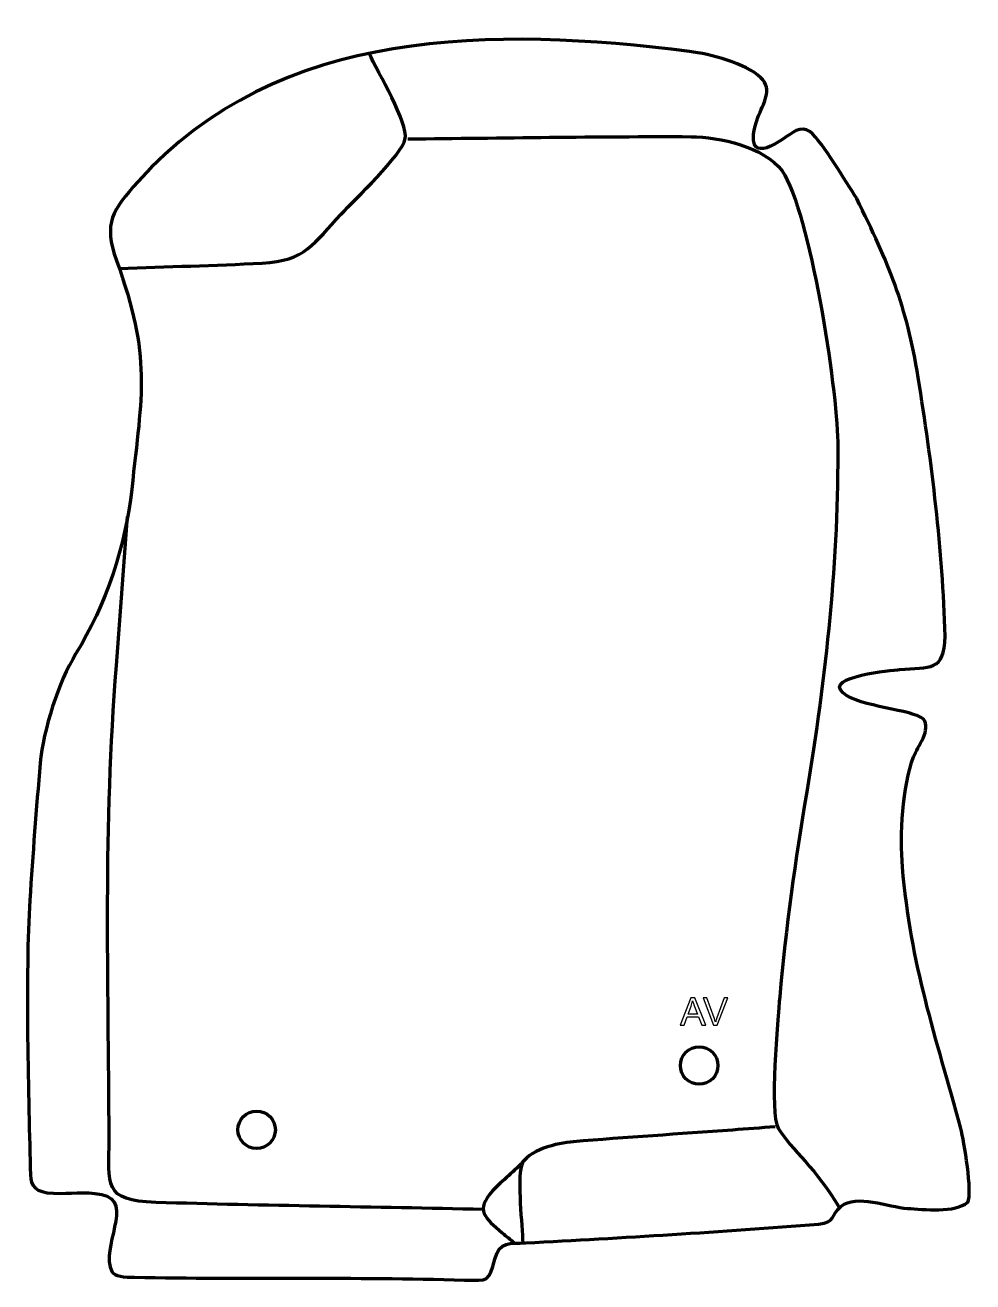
# Model space of a CAD drawing. Header units: millimetres. Extents: x -572 to 60, y 0 to 839.
import ezdxf

# ---------------------------------------------------------------- set-up
doc = ezdxf.new("R2010")
doc.units = ezdxf.units.MM
doc.header["$MEASUREMENT"] = 0
doc.layers.add('layer 2', color=7, linetype='Continuous')
doc.layers.add('layer 3', color=7, linetype='Continuous')

msp = doc.modelspace()

# ---------------------------------------------------------------- linework, layer by layer
at = {"layer": 'layer 2', "color": 140, "lineweight": 158}
for points, knots in [([(-509.5786, 676.3282), (-477.8847, 677.5422), (-445.9805, 678.3655), (-414.3275, 679.926), (-414.3275, 679.926), (-385.4925, 681.3475), (-379.6713, 693.1242), (-361.5557, 712.6315), (-361.5557, 712.6315), (-352.2943, 722.3995), (-321.1975, 751.854), (-318.7559, 763.0066), (-318.7559, 763.0066), (-316.6503, 772.6241), (-337.0154, 807.5554), (-342.8904, 819.8455)], [0, 0, 0, 0, 0.2, 0.2, 0.2, 0.2, 0.4, 0.4, 0.4, 0.4, 0.6, 0.6, 0.6, 0.6, 1, 1, 1, 1]), ([(-316.9443, 762.83), (-254.0803, 763.3043), (-190.8806, 764.5787), (-128.0555, 764.2644), (-128.0555, 764.2644), (-108.8278, 764.1682), (-79.4213, 757.5395), (-67.3457, 741.3848), (-67.3457, 741.3848), (-48.6495, 713.7558), (-30.6759, 596.8904), (-30.2507, 560.7487), (-30.2507, 560.7487), (-29.3957, 483.7578), (-38.2861, 402.9693), (-50.9337, 327.2572), (-50.9337, 327.2572), (-58.5805, 281.3942), (-64.8283, 237.0132), (-68.9375, 190.6693), (-68.9375, 190.6693), (-70.1708, 175.9192), (-75.7641, 112.6126), (-69.9618, 103.0734), (-69.9618, 103.0734), (-60.9495, 88.2567), (-44.1185, 75.8525), (-29.0843, 49.8675)], [0, 0, 0, 0, 0.125, 0.125, 0.125, 0.125, 0.25, 0.25, 0.25, 0.25, 0.375, 0.375, 0.375, 0.375, 0.5, 0.5, 0.5, 0.5, 0.625, 0.625, 0.625, 0.625, 0.75, 0.75, 0.75, 0.75, 1, 1, 1, 1]), ([(-266.6668, 48.739), (-339.4573, 50.4609), (-412.365, 51.2202), (-485.1237, 53.453), (-485.1237, 53.453), (-520.9215, 54.5516), (-516.244, 65.0921), (-516.3595, 96.145), (-516.3595, 96.145), (-516.7618, 204.4338), (-520.2379, 303.2421), (-511.4801, 411.4627), (-511.4801, 411.4627), (-511.4801, 411.4627), (-504.1209, 510.8465), (-504.1209, 510.8465)], [0, 0, 0, 0, 0.2, 0.2, 0.2, 0.2, 0.4, 0.4, 0.4, 0.4, 0.6, 0.6, 0.6, 0.6, 1, 1, 1, 1]), ([(-72.0059, 103.8666), (-81.49, 103.1595), (-90.9741, 102.4524), (-100.4582, 101.7454), (-100.4582, 101.7454), (-135.8628, 99.1109), (-171.4096, 96.8759), (-206.772, 93.8915), (-206.772, 93.8915), (-216.5458, 93.0666), (-238.0991, 88.6577), (-241.2502, 77.8616), (-241.2502, 77.8616), (-244.1157, 68.044), (-240.7487, 38.5142), (-240.3599, 26.4258)], [0, 0, 0, 0, 0.2, 0.2, 0.2, 0.2, 0.4, 0.4, 0.4, 0.4, 0.6, 0.6, 0.6, 0.6, 1, 1, 1, 1]), ([(-239.2919, 81.5818), (-245.3831, 74.4912), (-254.2914, 68.0396), (-260.4848, 61.1541), (-260.4848, 61.1541), (-272.2126, 48.116), (-265.7242, 42.9568), (-254.0562, 33.1825), (-254.0562, 33.1825), (-251.3101, 30.882), (-248.6592, 28.6367), (-245.9933, 26.2385)], [0, 0, 0, 0, 0.25, 0.25, 0.25, 0.25, 0.5, 0.5, 0.5, 0.5, 1, 1, 1, 1])]:
    msp.add_open_spline(points, degree=3, knots=knots, dxfattribs=at)
at = {"layer": 'layer 2', "color": 142}
for points, knots in [([(-135.2804, 171.6526), (-135.2804, 171.6526), (-128.3039, 189.839), (-128.3039, 189.839), (-128.3039, 189.839), (-128.3039, 189.839), (-125.658, 189.839), (-125.658, 189.839), (-125.658, 189.839), (-125.658, 189.839), (-118.2539, 171.6526), (-118.2539, 171.6526), (-118.2539, 171.6526), (-118.2539, 171.6526), (-120.9929, 171.6526), (-120.9929, 171.6526), (-120.9929, 171.6526), (-120.9929, 171.6526), (-123.0969, 177.1644), (-123.0969, 177.1644), (-123.0969, 177.1644), (-123.0969, 177.1644), (-130.755, 177.1644), (-130.755, 177.1644), (-130.755, 177.1644), (-130.755, 177.1644), (-132.7277, 171.6526), (-132.7277, 171.6526), (-132.7277, 171.6526), (-132.7277, 171.6526), (-135.2804, 171.6526), (-135.2804, 171.6526)], [0, 0, 0, 0, 0.11111111, 0.11111111, 0.11111111, 0.11111111, 0.22222222, 0.22222222, 0.22222222, 0.22222222, 0.33333333, 0.33333333, 0.33333333, 0.33333333, 0.44444444, 0.44444444, 0.44444444, 0.44444444, 0.55555556, 0.55555556, 0.55555556, 0.55555556, 0.66666667, 0.66666667, 0.66666667, 0.66666667, 0.77777778, 0.77777778, 0.77777778, 0.77777778, 1, 1, 1, 1]), ([(-130.048, 179.1202), (-130.048, 179.1202), (-123.8504, 179.1202), (-123.8504, 179.1202), (-123.8504, 179.1202), (-123.8504, 179.1202), (-125.7469, 184.1621), (-125.7469, 184.1621), (-125.7469, 184.1621), (-126.3184, 185.6946), (-126.7502, 186.9603), (-127.0508, 187.9594), (-127.0508, 187.9594), (-127.3006, 186.7741), (-127.635, 185.6099), (-128.0541, 184.4584), (-128.0541, 184.4584), (-128.0541, 184.4584), (-130.048, 179.1202), (-130.048, 179.1202)], [0, 0, 0, 0, 0.16666667, 0.16666667, 0.16666667, 0.16666667, 0.33333333, 0.33333333, 0.33333333, 0.33333333, 0.5, 0.5, 0.5, 0.5, 0.66666667, 0.66666667, 0.66666667, 0.66666667, 1, 1, 1, 1]), ([(-113.0469, 171.6526), (-113.0469, 171.6526), (-120.0742, 189.839), (-120.0742, 189.839), (-120.0742, 189.839), (-120.0742, 189.839), (-117.4665, 189.839), (-117.4665, 189.839), (-117.4665, 189.839), (-117.4665, 189.839), (-112.7421, 176.6225), (-112.7421, 176.6225), (-112.7421, 176.6225), (-112.3653, 175.5642), (-112.0436, 174.5736), (-111.7896, 173.6465), (-111.7896, 173.6465), (-111.5102, 174.6413), (-111.1842, 175.6319), (-110.8117, 176.6225), (-110.8117, 176.6225), (-110.8117, 176.6225), (-105.9095, 189.839), (-105.9095, 189.839), (-105.9095, 189.839), (-105.9095, 189.839), (-103.4542, 189.839), (-103.4542, 189.839), (-103.4542, 189.839), (-103.4542, 189.839), (-110.545, 171.6526), (-110.545, 171.6526), (-110.545, 171.6526), (-110.545, 171.6526), (-113.0469, 171.6526), (-113.0469, 171.6526)], [0, 0, 0, 0, 0.1, 0.1, 0.1, 0.1, 0.2, 0.2, 0.2, 0.2, 0.3, 0.3, 0.3, 0.3, 0.4, 0.4, 0.4, 0.4, 0.5, 0.5, 0.5, 0.5, 0.6, 0.6, 0.6, 0.6, 0.7, 0.7, 0.7, 0.7, 0.8, 0.8, 0.8, 0.8, 1, 1, 1, 1])]:
    msp.add_open_spline(points, degree=3, knots=knots, dxfattribs=at)
at = {"layer": 'layer 3', "color": 242, "lineweight": 200}
for centre in [(-122.6744, 144.7625), (-417.9489, 101.9)]:
    msp.add_ellipse(centre, major_axis=(0, 12.5), ratio=1, dxfattribs=at)
at = {"layer": 'layer 3', "color": 242, "lineweight": 158}
msp.add_open_spline([(-17.5695, 723.0144), (3.8278, 679.353), (15.666, 652.2942), (23.4821, 603.6363), (23.4821, 603.6363), (32.6566, 546.5235), (39.7479, 488.9173), (41.4448, 431.1246), (41.4448, 431.1246), (40.9122, 407.1378), (31.3788, 410.8653), (10.9879, 408.802), (10.9879, 408.802), (6.3044, 408.354), (-39.5917, 404.4779), (-26.6765, 393.2759), (-26.6765, 393.2759), (-15.587, 383.6575), (20.1111, 382.3359), (26.9688, 375.7163), (26.9688, 375.7163), (32.5496, 369.2895), (22.9718, 357.0368), (20.4535, 350.6208), (20.4535, 350.6208), (12.7721, 331.0508), (11.3082, 298.1316), (12.9937, 277.113), (12.9937, 277.113), (18.5633, 211.6794), (35.1599, 164.7952), (51.8891, 102.6926), (51.8891, 102.6926), (54.0675, 94.6059), (59.9647, 59.3799), (56.4967, 53.6679), (56.4967, 53.6679), (48.3025, 46.1834), (27.037, 48.908), (16.3451, 49.4771), (16.3451, 49.4771), (3.6508, 50.3998), (-17.8386, 59.2758), (-28.0426, 50.7994), (-28.0426, 50.7994), (-35.0779, 44.9552), (-31.2422, 39.9675), (-43.0629, 39.0204), (-43.0629, 39.0204), (-107.4521, 33.8613), (-173.8725, 29.7937), (-238.3499, 26.5076), (-238.3499, 26.5076), (-248.821, 25.974), (-256.1386, 27.5596), (-259.0766, 15.6289), (-259.0766, 15.6289), (-262.8089, 0.4732), (-263.3604, 1.1867), (-279.2135, 1.6617), (-279.2135, 1.6617), (-352.8149, 3.8672), (-425.9898, 2.2112), (-499.5042, 3.4982), (-499.5042, 3.4982), (-506.117, 3.6139), (-512.7729, 4.1786), (-514.4918, 7.3684), (-514.4918, 7.3684), (-522.9737, 23.1086), (-498.892, 53.8341), (-521.2826, 58.8353), (-521.2826, 58.8353), (-534.0143, 60.9032), (-541.5141, 59.1735), (-553.4872, 59.5673), (-553.4872, 59.5673), (-565.985, 59.9784), (-568.6513, 64.5594), (-568.8446, 71.8785), (-568.8446, 71.8785), (-570.1366, 120.8075), (-572.4118, 206.3735), (-569.2738, 255.0743), (-569.2738, 255.0743), (-567.3133, 285.5012), (-565.0312, 316.0654), (-562.3474, 346.409), (-562.3474, 346.409), (-560.1679, 368.8638), (-550.3832, 400.3593), (-538.484, 419.5624), (-538.484, 419.5624), (-518.6624, 451.5516), (-505.312, 491.6704), (-501.2942, 529.0377), (-501.2942, 529.0377), (-494.3567, 594.3112), (-487.9666, 616.3048), (-511.4336, 681.5767), (-511.4336, 681.5767), (-520.5263, 706.8677), (-513.9956, 715.3361), (-497.1943, 734.1451), (-497.1943, 734.1451), (-403.6397, 838.6579), (-258.8821, 837.2919), (-129.0968, 821.1288), (-129.0968, 821.1288), (-115.3356, 819.2721), (-91.5124, 813.3441), (-81.4785, 803.605), (-81.4785, 803.605), (-73.1934, 795.5632), (-80.1234, 786.3978), (-83.4414, 777.1058), (-83.4414, 777.1058), (-89.323, 760.635), (-87.8073, 749.018), (-68.5468, 761.5322), (-68.5468, 761.5322), (-68.5468, 761.5322), (-66.2484, 763.0256), (-66.2484, 763.0256), (-66.2484, 763.0256), (-61.2109, 766.4264), (-54.7303, 772.0556), (-48.7527, 767.7498), (-48.7527, 767.7498), (-39.7076, 759.7598), (-25.0205, 734.3861), (-17.5695, 723.0144)], degree=3, knots=[0, 0, 0, 0, 0.02941176, 0.02941176, 0.02941176, 0.02941176, 0.05882353, 0.05882353, 0.05882353, 0.05882353, 0.08823529, 0.08823529, 0.08823529, 0.08823529, 0.11764706, 0.11764706, 0.11764706, 0.11764706, 0.14705882, 0.14705882, 0.14705882, 0.14705882, 0.17647059, 0.17647059, 0.17647059, 0.17647059, 0.20588235, 0.20588235, 0.20588235, 0.20588235, 0.23529412, 0.23529412, 0.23529412, 0.23529412, 0.26470588, 0.26470588, 0.26470588, 0.26470588, 0.29411765, 0.29411765, 0.29411765, 0.29411765, 0.32352941, 0.32352941, 0.32352941, 0.32352941, 0.35294118, 0.35294118, 0.35294118, 0.35294118, 0.38235294, 0.38235294, 0.38235294, 0.38235294, 0.41176471, 0.41176471, 0.41176471, 0.41176471, 0.44117647, 0.44117647, 0.44117647, 0.44117647, 0.47058824, 0.47058824, 0.47058824, 0.47058824, 0.5, 0.5, 0.5, 0.5, 0.52941176, 0.52941176, 0.52941176, 0.52941176, 0.55882353, 0.55882353, 0.55882353, 0.55882353, 0.58823529, 0.58823529, 0.58823529, 0.58823529, 0.61764706, 0.61764706, 0.61764706, 0.61764706, 0.64705882, 0.64705882, 0.64705882, 0.64705882, 0.67647059, 0.67647059, 0.67647059, 0.67647059, 0.70588235, 0.70588235, 0.70588235, 0.70588235, 0.73529412, 0.73529412, 0.73529412, 0.73529412, 0.76470588, 0.76470588, 0.76470588, 0.76470588, 0.79411765, 0.79411765, 0.79411765, 0.79411765, 0.82352941, 0.82352941, 0.82352941, 0.82352941, 0.85294118, 0.85294118, 0.85294118, 0.85294118, 0.88235294, 0.88235294, 0.88235294, 0.88235294, 0.91176471, 0.91176471, 0.91176471, 0.91176471, 0.94117647, 0.94117647, 0.94117647, 0.94117647, 1, 1, 1, 1], dxfattribs=at)

doc.saveas('drawing.dxf')
